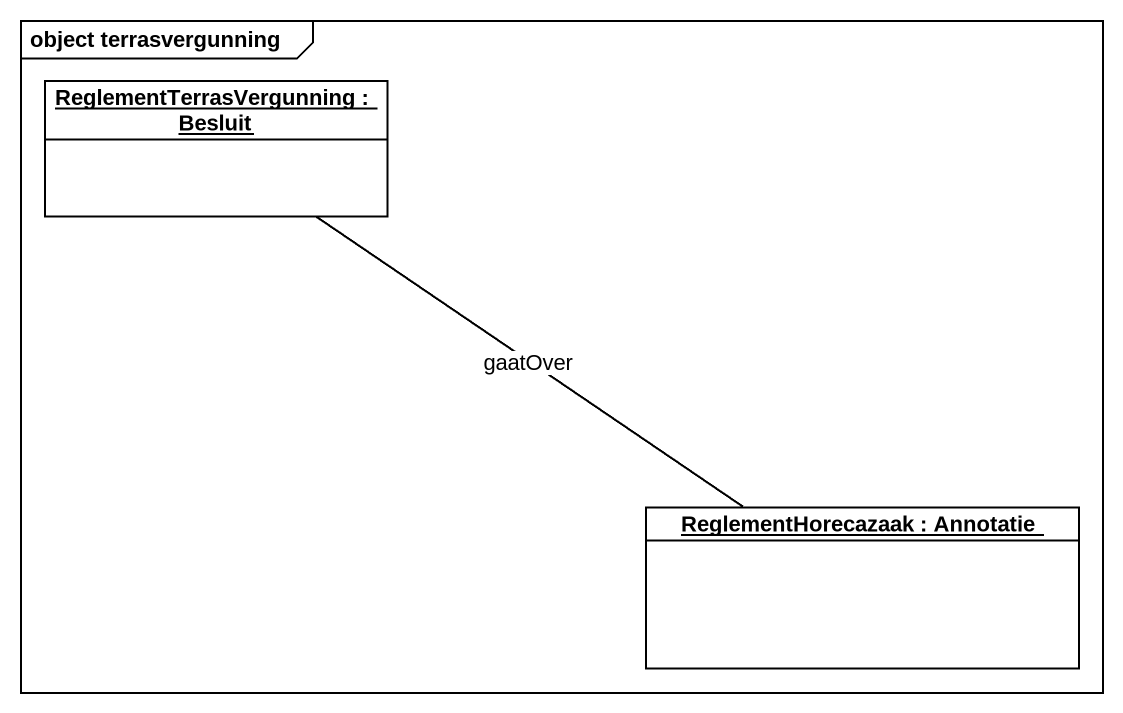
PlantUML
@startuml
mainframe object terrasvergunning
hide circle
hide empty members
object "ReglementTerrasVergunning : Besluit" as ReglementTerrasVergunning
object "ReglementHorecazaak : Annotatie" as ReglementHorecazaak
ReglementHorecazaak -up- ReglementTerrasVergunning : gaatOver
@enduml
